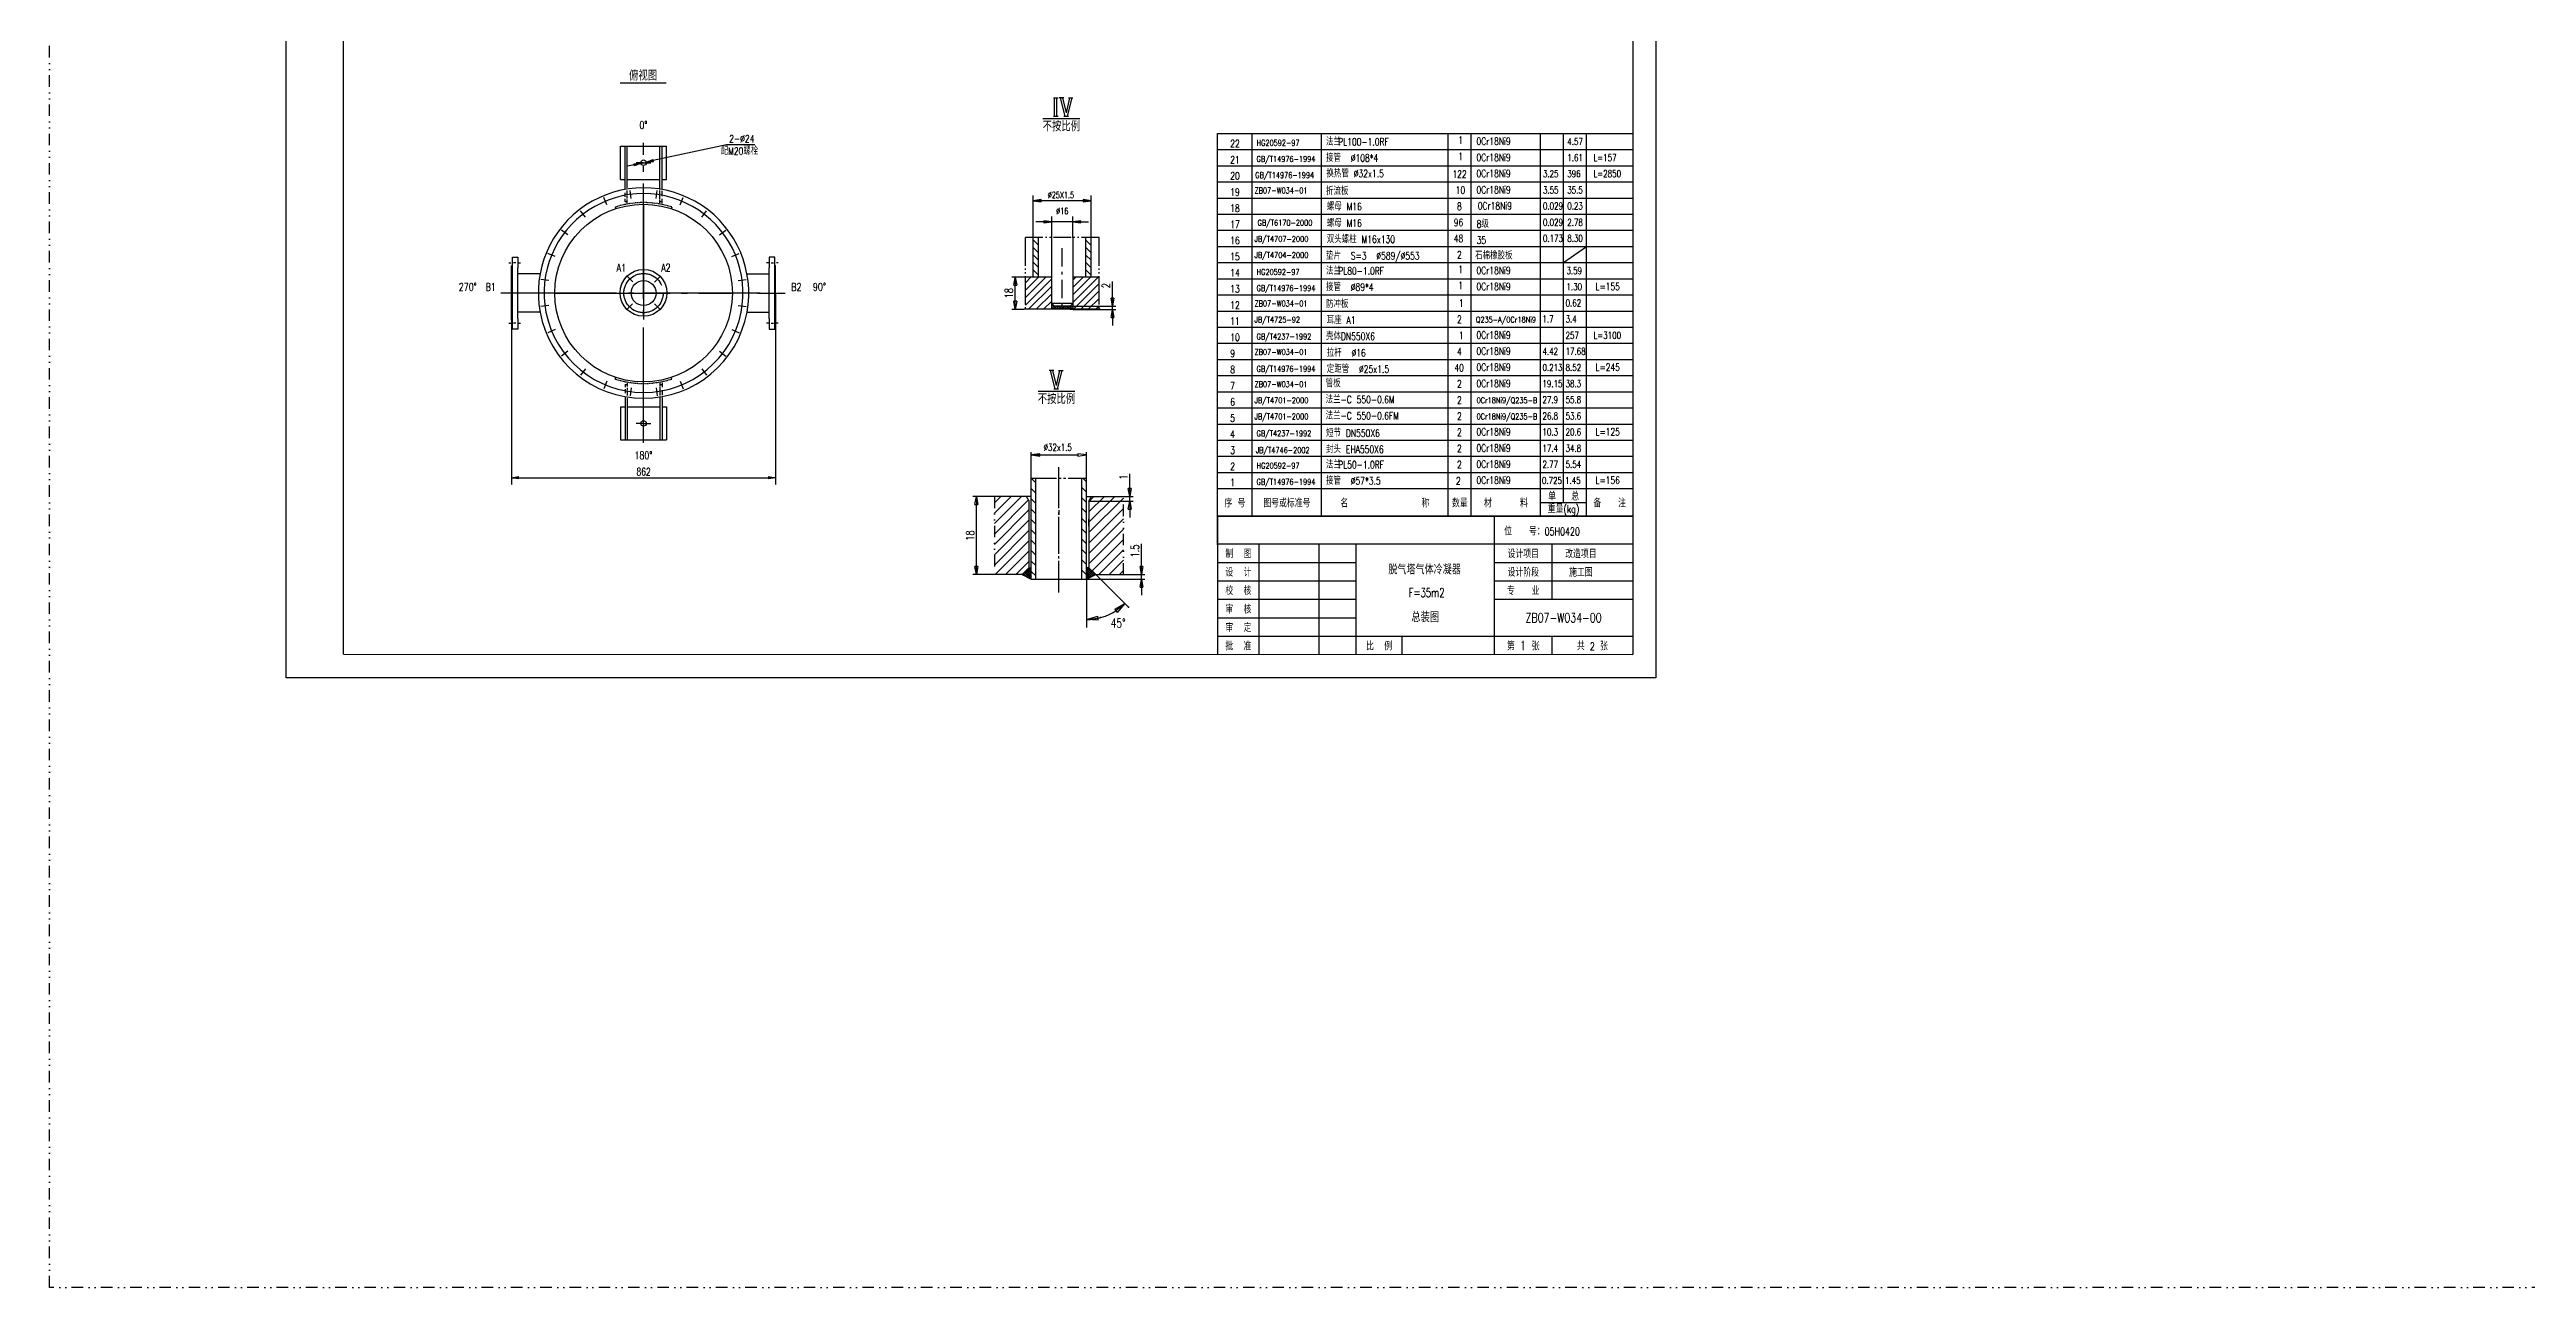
# Model space of a CAD drawing. Header units: millimetres. Extents: x -78 to 2070, y -197 to 1043.
# Drawn here: x -78 to 996, y -197 to 340 of the extents above; entities that cross this region are included whole.
import ezdxf
from ezdxf.enums import TextEntityAlignment as Align

# ---------------------------------------------------------------- set-up
doc = ezdxf.new("R2010")
doc.units = ezdxf.units.MM
doc.header["$LTSCALE"] = 10
for name, pattern in [('CENTER', [6.25, 5, -0.5, 0.25, -0.5]), ('DASHDOT', [6, 5, -0.5, 0, -0.5]), ('DASHED2', [0.375, 0.25, -0.125]), ('DIVIDE', [1.25, 0.5, -0.25, 0, -0.25, 0, -0.25])]:
    doc.linetypes.add(name, pattern=pattern)
for name, color, linetype in [('1', 2, 'Continuous'), ('2', 1, 'Continuous'), ('3', 2, 'DASHDOT'), ('4', 2, 'CENTER'), ('5', 2, 'DASHED2'), ('6', 6, 'DIVIDE')]:
    doc.layers.add(name, color=color, linetype=linetype)
doc.styles.add('HZ', font='txt', dxfattribs={"width": 0.75, "bigfont": 'hztxt'})
doc.dimstyles.new('化工标注$0', dxfattribs={"dimtxt": 3.5, "dimasz": 3.5, "dimexe": 1.5, "dimexo": 0, "dimgap": 1, "dimtad": 1, "dimdsep": 46, "dimtxsty": 'HZ', "dimblk": 'CLOSED', "dimblk2": 'CLOSED', "dimcen": 0, "dimclrd": 256, "dimclre": 256, "dimclrt": 256, "dimadec": 0, "dimazin": 0, "dimtfac": 1, "dimtmove": 0, "dimatfit": 2, "dimfxl": 0, "dimlwd": -1, "dimlwe": -1, "dimarcsym": 0})
doc.dimstyles.new('机械$0', dxfattribs={"dimtxt": 3.2, "dimasz": 3.001, "dimexe": 3, "dimexo": 0, "dimgap": 1, "dimtad": 1, "dimdsep": 46, "dimtxsty": 'HZ', "dimblk": 'CLOSED', "dimcen": 0, "dimclrd": 256, "dimclre": 256, "dimclrt": 256, "dimadec": 0, "dimazin": 0, "dimtfac": 1, "dimtmove": 0, "dimatfit": 3, "dimldrblk": 'CLOSED', "dimfxl": 0, "dimlwd": -1, "dimlwe": -1, "dimarcsym": 0})
doc.dimstyles.new('机械$3', dxfattribs={"dimtxt": 3.2, "dimasz": 3.001, "dimexe": 3, "dimexo": 0, "dimgap": 1, "dimtad": 1, "dimtoh": 1, "dimdsep": 46, "dimtxsty": 'HZ', "dimblk": 'CLOSED', "dimcen": 0, "dimclrd": 256, "dimclre": 256, "dimclrt": 256, "dimadec": 0, "dimazin": 0, "dimtfac": 1, "dimtmove": 0, "dimatfit": 3, "dimldrblk": 'CLOSED', "dimfxl": 0, "dimlwd": -1, "dimlwe": -1, "dimarcsym": 0})

# ---------------------------------------------------------------- blocks, each defined once
blk = doc.blocks.new('*X14')
at = {"color": 0}
for p, q in [((21.1, 51.1), (24, 54)), ((21.9, 52.9), (23.5, 54.5)), ((25.9, 51), (22.6, 54.3)), ((22.8, 54.6), (23.1, 54.9)), ((26, 51.8), (22.9, 54.9)), ((21.5, 51), (21.2, 51.3)), ((22.4, 51), (21.5, 51.9)), ((23.2, 51), (21.7, 52.5)), ((21.8, 51), (24.4, 53.6)), ((24.1, 51), (22, 53.1)), ((25, 51), (22.3, 53.7)), ((22.7, 51), (24.9, 53.1)), ((23.6, 51), (25.3, 52.7)), ((24.5, 51), (25.7, 52.3)), ((25.4, 51), (26, 51.6))]:
    blk.add_line(p, q, dxfattribs=at)
blk = doc.blocks.new('_Closed')
at = {"color": 0, "linetype": 'ByBlock', "lineweight": -2}
for p, q in [((-1, 0.17), (0, 0)), ((-1, 0.17), (-1, -0.17)), ((0, 0), (-1, -0.17)), ((0, 0), (-1, 0))]:
    blk.add_line(p, q, dxfattribs=at)
blk = doc.blocks.new('*X15')
at = {"color": 0}
for p, q in [((21.2, 26.5), (21.7, 27)), ((23.9, 23.9), (21.3, 26.5)), ((21.5, 25.9), (22.6, 27)), ((24.3, 24.3), (21.6, 27)), ((21.8, 25.4), (23.5, 27)), ((22.1, 24.8), (24.3, 27)), ((23.4, 23.4), (22.2, 24.7)), ((22.4, 24.2), (25.2, 27)), ((24.7, 24.7), (22.5, 27)), ((22.7, 23.6), (26, 26.9)), ((25.2, 25.2), (23.4, 27)), ((25.6, 25.6), (24.3, 27)), ((26, 26.1), (25.1, 27))]:
    blk.add_line(p, q, dxfattribs=at)
blk = doc.blocks.new('*D73')
at = {"layer": '1'}
for p, q in [((390.6, 149.6), (390.6, 156)), ((372.9, 144.1), (392.1, 144.1)), ((374.1, 146.1), (392.1, 146.1)), ((390.6, 144.1), (390.6, 146.1)), ((390.6, 140.6), (390.6, 137.1))]:
    blk.add_line(p, q, dxfattribs=at)
at = {"layer": 'Defpoints', "color": 0}
for p in [(372.9, 144.1), (374.1, 146.1), (390.6, 146.1)]:
    blk.add_point(p, dxfattribs=at)
at = {"layer": '1', "xscale": 3.5, "yscale": 3.5, "zscale": 3.5}
for p, rotation in [((390.6, 146.1), 270), ((390.6, 144.1), 90)]:
    blk.add_blockref('_Closed', p, dxfattribs=dict(at, rotation=rotation))
at = {"layer": '1', "insert": (387.9, 154.6), "char_height": 3.5, "attachment_point": 5, "rotation": 90, "style": 'HZ'}
blk.add_mtext('1', dxfattribs=at)
blk = doc.blocks.new('*D74')
at = {"layer": '1'}
for p, q in [((395.7, 115.8), (395.7, 125.6)), ((371.9, 110.3), (397.2, 110.3)), ((387.9, 112.3), (397.2, 112.3)), ((395.7, 110.3), (395.7, 112.3)), ((395.7, 106.8), (395.7, 103.3))]:
    blk.add_line(p, q, dxfattribs=at)
at = {"layer": 'Defpoints', "color": 0}
for p in [(371.9, 110.3), (387.9, 112.3), (395.7, 112.3)]:
    blk.add_point(p, dxfattribs=at)
at = {"layer": '1', "xscale": 3.5, "yscale": 3.5, "zscale": 3.5}
for p, rotation in [((395.7, 112.3), 270), ((395.7, 110.3), 90)]:
    blk.add_blockref('_Closed', p, dxfattribs=dict(at, rotation=rotation))
at = {"layer": '1', "insert": (392.9, 122.5), "char_height": 3.5, "attachment_point": 5, "rotation": 90, "style": 'HZ'}
blk.add_mtext('1.5', dxfattribs=at)
blk = doc.blocks.new('*D75')
at = {"layer": '1'}
for p, q in [((331.9, 146.1), (322.6, 146.1)), ((324.1, 115.8), (324.1, 142.6)), ((331.9, 112.3), (322.6, 112.3))]:
    blk.add_line(p, q, dxfattribs=at)
at = {"layer": 'Defpoints', "color": 0}
for p in [(324.1, 146.1), (331.9, 146.1), (331.9, 112.3)]:
    blk.add_point(p, dxfattribs=at)
at = {"layer": '1', "xscale": 3.5, "yscale": 3.5, "zscale": 3.5}
for p, rotation in [((324.1, 146.1), 90), ((324.1, 112.3), 270)]:
    blk.add_blockref('_Closed', p, dxfattribs=dict(at, rotation=rotation))
at = {"layer": '1', "insert": (321.4, 129.2), "char_height": 3.5, "attachment_point": 5, "rotation": 90, "style": 'HZ'}
blk.add_mtext('18', dxfattribs=at)
blk = doc.blocks.new('*D96')
at = {"layer": '1'}
for p, q in [((345.3, 241.3), (339.5, 241.3)), ((341, 230.8), (341, 237.8)), ((344.9, 227.3), (339.5, 227.3))]:
    blk.add_line(p, q, dxfattribs=at)
at = {"layer": 'Defpoints', "color": 0}
for p in [(341, 241.3), (345.3, 241.3), (344.9, 227.3)]:
    blk.add_point(p, dxfattribs=at)
at = {"layer": '1', "xscale": 3.5, "yscale": 3.5, "zscale": 3.5}
for p, rotation in [((341, 241.3), 90), ((341, 227.3), 270)]:
    blk.add_blockref('_Closed', p, dxfattribs=dict(at, rotation=rotation))
at = {"layer": '1', "insert": (338.2, 234.3), "char_height": 3.5, "attachment_point": 5, "rotation": 90, "style": 'HZ'}
blk.add_mtext('18', dxfattribs=at)
blk = doc.blocks.new('*D97')
at = {"layer": '1'}
for p, q in [((383.1, 232.2), (383.1, 239.4)), ((364.8, 228.7), (384.6, 228.7)), ((365.9, 227.3), (384.6, 227.3)), ((383.1, 227.3), (383.1, 228.7)), ((383.1, 223.8), (383.1, 220.3))]:
    blk.add_line(p, q, dxfattribs=at)
at = {"layer": 'Defpoints', "color": 0}
for p in [(364.8, 228.7), (365.9, 227.3), (383.1, 228.7)]:
    blk.add_point(p, dxfattribs=at)
at = {"layer": '1', "xscale": 3.5, "yscale": 3.5, "zscale": 3.5}
for p, rotation in [((383.1, 228.7), 270), ((383.1, 227.3), 90)]:
    blk.add_blockref('_Closed', p, dxfattribs=dict(at, rotation=rotation))
at = {"layer": '1', "insert": (380.3, 237.6), "char_height": 3.5, "attachment_point": 5, "rotation": 90, "style": 'HZ'}
blk.add_mtext('2', dxfattribs=at)
blk = doc.blocks.new('*D116')
at = {"layer": '1'}
for p, q in [((122.5, 234.4), (122.5, 151.3)), ((237, 234.4), (237, 151.3)), ((125.5, 154.3), (234, 154.3))]:
    blk.add_line(p, q, dxfattribs=at)
at = {"layer": 'Defpoints', "color": 0}
for p in [(122.5, 234.4), (237, 234.4), (237, 154.3)]:
    blk.add_point(p, dxfattribs=at)
at = {"layer": '1', "xscale": 3.001, "yscale": 3.001, "zscale": 3.001, "rotation": 180}
blk.add_blockref('_Closed', (122.5, 154.3), dxfattribs=at)
at = {"layer": '1', "xscale": 3.001, "yscale": 3.001, "zscale": 3.001}
blk.add_blockref('_Closed', (237, 154.3), dxfattribs=at)
at = {"layer": '1', "insert": (179.8, 156.9), "char_height": 3.2, "attachment_point": 5, "style": 'HZ'}
blk.add_mtext('862', dxfattribs=at)
blk = doc.blocks.new('*D128')
at = {"layer": '1'}
for p, q in [((178.6, 290.6), (181, 291.1)), ((215.8, 298.7), (183.9, 291.8)), ((228, 298.7), (215.8, 298.7)), ((175.7, 290), (172.8, 289.4))]:
    blk.add_line(p, q, dxfattribs=at)
at = {"layer": 'Defpoints', "color": 0}
for p in [(178.6, 290.6), (181, 291.1)]:
    blk.add_point(p, dxfattribs=at)
at = {"layer": '1', "xscale": 3.001, "yscale": 3.001, "zscale": 3.001}
for p, rotation in [((178.6, 290.6), 12.21293055243734), ((181, 291.1), 192.2129305524373)]:
    blk.add_blockref('_Closed', p, dxfattribs=dict(at, rotation=rotation))
at = {"layer": '1', "insert": (222.4, 301.3), "char_height": 3.2, "attachment_point": 5, "style": 'HZ'}
blk.add_mtext('2-%%C24', dxfattribs=at)

msp = doc.modelspace()

# ---------------------------------------------------------------- hatches: boundary and pattern name
at = {"layer": '1'}
h = msp.add_hatch(dxfattribs=at)
h.set_pattern_fill('ANSI37', color=256, scale=0.25, style=0)
h.set_pattern_definition([(45, (10.8275, -103.7291), (-0.561266, 0.561266), []), (135, (10.8275, -103.7291), (-0.561266, -0.561266), [])])
h.paths.add_polyline_path([(365.92, 229.832), (364.777, 228.689), (357.92, 228.689), (356.777, 229.832), (356.777, 227.311), (365.92, 227.311)])
h = msp.add_hatch(dxfattribs=at)
h.set_pattern_fill('ANSI31', color=256, angle=90, style=0)
h.set_pattern_definition([(135, (33.125, 33.3178), (-2.245064, -2.245064), [])])
h.paths.add_polyline_path([(349.905, 146.198), (349.905, 154.14), (347.905, 154.14), (347.905, 144.612), (347.905, 110.266), (349.905, 110.266)])
h.paths.add_polyline_path([(371.905, 144.612), (371.905, 154.14), (369.905, 154.14), (369.905, 144.612), (369.905, 110.266), (371.905, 110.266), (371.905, 115.266)])
h = msp.add_hatch(dxfattribs=at)
h.set_pattern_fill('ANSI31', color=256, style=0)
h.set_pattern_definition([(45, (20.8655, -91.3652), (-2.245064, 2.245064), [])])
h.paths.add_polyline_path([(346.905, 144.246), (345.812, 146.14), (331.905, 146.14), (331.905, 112.266), (343.905, 112.266), (346.905, 115.266)])
h.paths.add_polyline_path([(372.905, 115.266), (375.905, 112.266), (387.905, 112.266), (387.905, 146.14), (374.06, 146.14), (372.905, 144.14)])

# ---------------------------------------------------------------- linework, layer by layer
for p, q in [((618.742, 908.556), (618.742, 67.556)), ((169.608, 325.552), (189.608, 325.552)), ((357.509, 319.028), (359.509, 319.028)), ((358.009, 311.028), (358.009, 319.028)), ((359.009, 311.028), (359.009, 319.028)), ((362.009, 319.028), (360.009, 319.028)), ((360.509, 319.028), (362.509, 311.028)), ((361.509, 319.028), (363.009, 312.528)), ((364.509, 319.028), (363.009, 312.528)), ((365.509, 319.028), (363.509, 311.028)), ((364.009, 319.028), (366.009, 319.028)), ((352.985, 310.028), (368.985, 310.028)), ((357.509, 311.028), (359.509, 311.028)), ((362.009, 311.028), (364.009, 311.028)), ((443.742, 149.567), (443.742, 303.567)), ((473.742, 149.567), (473.742, 303.567)), ((528.742, 149.567), (528.742, 303.567)), ((538.742, 149.567), (538.742, 303.567)), ((568.742, 149.567), (568.742, 303.567)), ((578.742, 149.567), (578.742, 303.567)), ((588.742, 149.567), (588.742, 303.567)), ((179.79, 290.874), (176.59, 290.874)), ((179.79, 290.874), (182.99, 290.874)), ((428.742, 296.567), (608.742, 296.567)), ((428.742, 289.567), (608.742, 289.567)), ((428.742, 282.567), (608.742, 282.567)), ((154.572, 267.222), (152.464, 269.97)), ((163.937, 272.629), (162.612, 275.829)), ((167.548, 271.645), (167.761, 270.872)), ((174.383, 275.428), (173.931, 278.862)), ((185.197, 275.428), (185.649, 278.862)), ((192.034, 271.661), (191.817, 270.872)), ((195.642, 272.629), (196.968, 275.829)), ((205.007, 267.222), (207.116, 269.97)), ((348.777, 258.403), (348.777, 276.689)), ((373.92, 274.403), (348.777, 274.403)), ((373.92, 258.403), (373.92, 276.689)), ((428.742, 275.567), (608.742, 275.567)), ((428.742, 268.567), (608.742, 268.567)), ((146.925, 259.576), (144.178, 261.684)), ((179.776, 234.346), (179.78, 268.24)), ((212.654, 259.576), (215.402, 261.684)), ((352.968, 258.403), (345.349, 258.403)), ((345.349, 246.213), (345.349, 258.403)), ((351.063, 258.333), (350.993, 258.403)), ((354.682, 258.403), (354.11, 258.403)), ((356.396, 258.403), (355.825, 258.403)), ((356.777, 258.403), (356.777, 267.546)), ((365.92, 265.26), (356.777, 265.26)), ((365.158, 258.403), (357.539, 258.403)), ((365.92, 258.403), (365.92, 267.546)), ((366.872, 258.403), (366.301, 258.403)), ((368.587, 258.403), (368.015, 258.403)), ((377.349, 258.403), (369.73, 258.403)), ((373.92, 258.268), (373.785, 258.403)), ((377.349, 246.213), (377.349, 258.403)), ((428.742, 261.567), (608.742, 261.567)), ((121.415, 247.483), (122.165, 247.483)), ((124.415, 247.483), (123.415, 247.483)), ((125.665, 247.483), (126.415, 247.483)), ((141.519, 250.21), (138.319, 251.536)), ((218.061, 250.21), (221.261, 251.536)), ((233.915, 247.483), (233.165, 247.483)), ((235.165, 247.483), (236.165, 247.483)), ((238.165, 247.483), (237.415, 247.483)), ((348.777, 257.386), (351.063, 255.101)), ((351.063, 251.869), (348.777, 254.154)), ((348.777, 250.922), (351.063, 248.637)), ((351.063, 245.405), (348.777, 247.69)), ((361.349, 245.832), (361.349, 253.832)), ((371.634, 257.321), (373.92, 255.036)), ((373.92, 251.804), (371.634, 254.089)), ((371.634, 250.857), (373.92, 248.572)), ((373.92, 245.34), (371.634, 247.625)), ((428.742, 254.567), (608.742, 254.567)), ((428.742, 247.567), (608.742, 247.567)), ((428.742, 247.567), (608.742, 247.567)), ((578.742, 247.567), (588.742, 254.567)), ((138.72, 239.765), (135.286, 240.217)), ((220.86, 239.765), (224.294, 240.217)), ((345.349, 244.499), (345.349, 245.07)), ((345.349, 242.784), (345.349, 243.356)), ((345.349, 229.451), (345.349, 241.641)), ((345.349, 235.597), (351.013, 241.26)), ((354.246, 241.26), (345.349, 232.365)), ((347.781, 241.26), (345.349, 238.829)), ((345.349, 229.133), (356.777, 240.558)), ((356.777, 237.326), (346.759, 227.311)), ((348.777, 244.458), (351.063, 242.173)), ((361.349, 242.403), (361.349, 243.546)), ((361.349, 232.118), (361.349, 240.118)), ((365.92, 230.306), (376.877, 241.26)), ((373.644, 241.26), (365.92, 233.538)), ((365.92, 236.771), (370.411, 241.26)), ((367.178, 241.26), (365.92, 240.003)), ((377.349, 238.5), (366.157, 227.311)), ((371.634, 244.393), (373.92, 242.108)), ((377.349, 244.499), (377.349, 245.07)), ((377.349, 242.784), (377.349, 243.356)), ((377.349, 229.451), (377.349, 241.641)), ((428.742, 240.567), (608.742, 240.567)), ((129.819, 234.359), (117.944, 234.361)), ((130.323, 234.36), (118.448, 234.361)), ((146.694, 234.358), (134.819, 234.359)), ((138.72, 228.951), (135.286, 228.499)), ((147.198, 234.358), (135.323, 234.359)), ((220.86, 228.951), (224.294, 228.499)), ((229.257, 234.355), (241.132, 234.353)), ((345.349, 227.737), (345.349, 228.308)), ((349.992, 227.311), (356.777, 234.094)), ((356.777, 230.862), (353.225, 227.311)), ((361.349, 228.689), (361.349, 229.832)), ((369.39, 227.311), (377.349, 235.268)), ((377.349, 232.036), (372.623, 227.311)), ((375.856, 227.311), (377.349, 228.804)), ((377.349, 227.737), (377.349, 228.308)), ((428.742, 233.567), (608.742, 233.567)), ((428.742, 226.567), (608.742, 226.567)), ((121.415, 221.233), (122.165, 221.233)), ((124.415, 221.233), (123.415, 221.233)), ((125.665, 221.233), (126.415, 221.233)), ((141.519, 218.506), (138.319, 217.18)), ((218.061, 218.506), (221.261, 217.18)), ((233.915, 221.233), (233.165, 221.233)), ((235.165, 221.233), (236.165, 221.233)), ((238.165, 221.233), (237.415, 221.233)), ((428.742, 219.567), (608.742, 219.567)), ((146.925, 209.14), (144.178, 207.032)), ((212.654, 209.14), (215.402, 207.032)), ((428.742, 212.567), (608.742, 212.567)), ((428.742, 205.567), (608.742, 205.567)), ((154.572, 201.494), (152.464, 198.746)), ((163.937, 196.087), (162.612, 192.887)), ((167.548, 197.076), (167.761, 197.849)), ((192.034, 197.061), (191.817, 197.849)), ((195.642, 196.087), (196.968, 192.887)), ((205.007, 201.494), (207.116, 198.746)), ((357.679, 200.798), (355.679, 200.798)), ((356.179, 200.798), (358.179, 192.798)), ((357.179, 200.798), (358.679, 194.298)), ((360.179, 200.798), (358.679, 194.298)), ((361.179, 200.798), (359.179, 192.798)), ((359.679, 200.798), (361.679, 200.798)), ((428.742, 198.567), (608.742, 198.567)), ((174.383, 193.288), (173.931, 189.854)), ((185.197, 193.288), (185.649, 189.854)), ((350.853, 191.798), (366.853, 191.798)), ((357.679, 192.798), (359.679, 192.798)), ((428.742, 191.567), (608.742, 191.567)), ((428.742, 184.567), (608.742, 184.567)), ((179.79, 177.847), (176.59, 177.847)), ((179.79, 177.847), (182.99, 177.847)), ((428.742, 177.567), (608.742, 177.567)), ((347.905, 154.14), (347.905, 165.39)), ((347.905, 164.14), (368.021, 164.14)), ((371.905, 154.14), (371.905, 165.39)), ((428.742, 170.567), (608.742, 170.567)), ((428.742, 163.567), (608.742, 163.567)), ((347.905, 154.14), (349.905, 154.14)), ((347.905, 154.14), (358.905, 154.14)), ((359.905, 141.14), (359.905, 158.834)), ((359.905, 154.14), (360.905, 154.14)), ((361.905, 154.14), (362.905, 154.14)), ((363.905, 154.14), (366.905, 154.14)), ((366.905, 154.14), (371.905, 154.14)), ((369.905, 154.14), (371.905, 154.14)), ((428.742, 156.567), (608.742, 156.567)), ((359.905, 140.266), (359.905, 138.14)), ((428.742, 149.567), (608.742, 149.567)), ((443.742, 137.567), (443.742, 149.567)), ((473.742, 137.567), (473.742, 149.567)), ((528.742, 137.567), (528.742, 149.567)), ((538.742, 137.567), (538.742, 149.567)), ((568.742, 137.567), (568.742, 149.567)), ((568.742, 143.567), (588.742, 143.567)), ((578.742, 143.567), (578.742, 149.567)), ((588.742, 137.567), (588.742, 149.567)), ((359.905, 138.266), (359.905, 139.266)), ((359.905, 121.266), (359.905, 137.266)), ((608.742, 137.567), (428.742, 137.567)), ((608.742, 137.567), (428.742, 137.567)), ((548.742, 77.567), (548.742, 137.567)), ((359.905, 119.266), (359.905, 120.266)), ((359.905, 104.512), (359.905, 118.266)), ((428.742, 125.567), (608.742, 125.567)), ((446.742, 77.567), (446.742, 125.567)), ((472.742, 77.567), (472.742, 125.567)), ((488.742, 77.567), (488.742, 125.567)), ((573.742, 101.567), (573.742, 125.567)), ((346.972, 113.621), (345.616, 112.266)), ((371.905, 110.266), (371.905, 89.337)), ((375.943, 112.266), (390.086, 98.124)), ((428.742, 117.567), (488.742, 117.567)), ((428.742, 109.567), (488.742, 109.567)), ((548.742, 117.567), (608.742, 117.567)), ((548.742, 109.567), (608.742, 109.567)), ((428.742, 101.567), (488.742, 101.567)), ((548.742, 101.567), (608.742, 101.567)), ((428.742, 93.567), (488.742, 93.567)), ((428.742, 85.567), (608.742, 85.567)), ((508.742, 77.567), (508.742, 85.567)), ((573.742, 77.567), (573.742, 85.567))]:
    msp.add_line(p, q, dxfattribs=at)
msp.add_lwpolyline([(24.742, 908.556), (618.742, 908.556), (618.742, 67.556), (24.742, 67.556)], close=True, dxfattribs=at)
for points in [[(348.777, 274.403), (352.206, 273.946), (352.206, 274.86), (348.777, 274.403)], [(373.92, 274.403), (370.491, 274.86), (370.491, 273.946), (373.92, 274.403)], [(356.777, 265.26), (353.349, 265.718), (353.349, 264.803), (356.777, 265.26), (349.92, 265.261)], [(365.92, 265.26), (369.349, 264.803), (369.349, 265.718), (365.92, 265.26), (372.777, 265.26)], [(347.905, 164.14), (351.655, 163.64), (351.655, 164.64), (347.905, 164.14)], [(371.905, 164.14), (368.155, 164.64), (368.155, 163.64), (371.905, 164.14)]]:
    msp.add_lwpolyline(points, dxfattribs=at)
for centre, radius, start, end in [((179.79, 234.358), 43.125, 348.886338, 191.113662), ((179.79, 234.358), 43.125, 191.113662, 348.886338), ((371.905, 116.304), 23.499, 270, 302.785735), ((371.905, 116.304), 23.499, 282.214265, 287.720986)]:
    msp.add_arc(centre, radius, start, end, dxfattribs=at)
for p in [(390.086, 98.124), (377.987, 93.606)]:
    msp.add_point(p, dxfattribs=at)
at = {"layer": '2'}
for p, q in [((49.742, 77.734), (49.742, 898.556)), ((608.742, 898.556), (608.742, 129.567)), ((428.742, 149.567), (428.742, 303.567)), ((428.742, 303.567), (608.742, 303.567)), ((169.79, 283.674), (169.79, 298.074)), ((169.79, 298.074), (186.83, 298.074)), ((171.79, 281.012), (171.79, 298.074)), ((172.75, 281.115), (172.75, 298.074)), ((186.83, 281.114), (186.83, 298.074)), ((186.939, 298.074), (189.79, 298.074)), ((187.79, 281.012), (187.79, 298.074)), ((189.79, 283.674), (189.79, 298.074)), ((169.79, 283.674), (171.79, 283.674)), ((172.75, 283.674), (186.83, 283.674)), ((182.92, 283.674), (186.83, 283.674)), ((187.79, 283.674), (189.79, 283.674)), ((348.777, 241.26), (348.777, 258.403)), ((351.063, 241.26), (351.063, 258.403)), ((356.777, 227.311), (356.777, 258.403)), ((365.92, 258.403), (365.92, 227.311)), ((371.634, 241.26), (371.634, 258.403)), ((373.92, 241.26), (373.92, 258.403)), ((122.915, 246.483), (122.915, 249.983)), ((122.915, 249.983), (125.29, 249.983)), ((125.29, 249.983), (125.29, 245.37)), ((234.29, 249.983), (234.29, 245.37)), ((236.665, 249.983), (234.29, 249.983)), ((236.665, 246.483), (236.665, 249.983)), ((122.54, 246.108), (122.915, 246.483)), ((122.54, 222.608), (122.54, 246.108)), ((122.54, 225.733), (122.54, 242.983)), ((122.915, 243.358), (122.915, 246.858)), ((122.915, 222.233), (122.915, 246.483)), ((122.915, 225.358), (122.915, 243.358)), ((125.29, 223.345), (125.29, 245.37)), ((134.928, 242.67), (125.29, 242.67)), ((224.651, 242.67), (234.29, 242.67)), ((234.29, 223.345), (234.29, 245.37)), ((236.665, 243.358), (236.665, 246.858)), ((236.665, 222.233), (236.665, 246.483)), ((237.04, 246.108), (236.665, 246.483)), ((236.665, 225.358), (236.665, 243.358)), ((237.04, 222.608), (237.04, 246.108)), ((237.04, 225.733), (237.04, 242.983)), ((356.777, 241.26), (345.349, 241.26)), ((377.349, 241.26), (365.92, 241.26)), ((134.928, 226.045), (125.29, 226.045)), ((224.651, 226.045), (234.29, 226.045)), ((377.774, 227.311), (344.912, 227.311)), ((365.92, 229.832), (356.777, 229.832)), ((357.92, 228.689), (356.777, 229.832)), ((364.777, 228.689), (357.92, 228.689)), ((365.92, 229.832), (364.777, 228.689)), ((364.777, 227.311), (375.856, 227.311)), ((122.915, 222.233), (122.54, 222.608)), ((122.915, 221.858), (122.915, 225.358)), ((122.915, 218.733), (122.915, 222.233)), ((125.29, 218.733), (122.915, 218.733)), ((125.29, 223.345), (125.29, 218.733)), ((234.29, 223.345), (234.29, 218.733)), ((234.29, 218.733), (236.665, 218.733)), ((236.665, 221.858), (236.665, 225.358)), ((236.665, 222.233), (237.04, 222.608)), ((236.665, 218.733), (236.665, 222.233)), ((169.79, 185.047), (169.79, 170.647)), ((169.79, 185.047), (171.79, 185.047)), ((171.79, 187.709), (171.79, 170.647)), ((172.75, 187.606), (172.75, 170.647)), ((172.75, 185.047), (186.83, 185.047)), ((182.92, 185.047), (186.83, 185.047)), ((186.83, 187.607), (186.83, 170.647)), ((187.79, 187.71), (187.79, 170.647)), ((187.79, 185.047), (189.79, 185.047)), ((189.79, 185.047), (189.79, 170.647)), ((428.742, 125.124), (428.742, 185.124)), ((169.79, 170.647), (186.83, 170.647)), ((186.939, 170.647), (189.79, 170.647)), ((347.905, 154.14), (349.905, 154.14)), ((347.905, 144.612), (347.905, 154.14)), ((349.905, 144.612), (349.905, 154.14)), ((369.905, 154.14), (371.905, 154.14)), ((369.905, 144.612), (369.905, 154.14)), ((371.905, 144.612), (371.905, 154.14)), ((347.905, 146.14), (331.905, 146.14)), ((346.972, 144.131), (345.812, 146.14)), ((346.905, 144.14), (346.905, 115.266)), ((347.905, 110.266), (347.905, 144.612)), ((349.905, 110.266), (349.905, 146.198)), ((369.905, 110.266), (369.905, 144.612)), ((371.905, 146.14), (387.905, 146.14)), ((371.905, 110.266), (371.905, 144.612)), ((372.905, 144.14), (374.06, 146.14)), ((372.905, 144.14), (372.905, 115.266)), ((372.905, 141.667), (372.905, 122.738)), ((428.742, 137.567), (428.742, 149.567)), ((372.905, 133.266), (372.905, 136.266)), ((428.742, 137.567), (608.742, 137.567)), ((428.742, 137.567), (428.742, 77.567)), ((428.742, 137.567), (608.742, 137.567)), ((428.742, 137.567), (608.742, 137.567)), ((428.742, 137.567), (608.742, 137.567)), ((428.742, 137.567), (608.742, 137.567)), ((428.742, 137.567), (608.742, 137.567)), ((428.742, 137.567), (608.742, 137.567)), ((608.742, 137.567), (608.742, 77.567)), ((343.905, 112.266), (331.905, 112.266)), ((346.905, 115.266), (343.905, 112.266)), ((343.905, 112.266), (347.905, 110.266)), ((346.905, 115.266), (347.905, 115.266)), ((347.905, 110.266), (347.905, 115.266)), ((347.905, 110.266), (371.905, 110.266)), ((347.905, 110.266), (349.905, 110.266)), ((369.905, 110.266), (371.905, 110.266)), ((371.905, 115.266), (371.905, 110.266)), ((372.905, 115.266), (371.905, 115.266)), ((371.905, 110.266), (375.905, 112.266)), ((372.905, 115.266), (375.905, 112.266)), ((375.905, 112.266), (387.905, 112.266)), ((49.742, 77.734), (608.742, 77.567))]:
    msp.add_line(p, q, dxfattribs=at)
for centre, radius in [((179.79, 290.874), 1.2), ((179.79, 234.358), 38.5), ((179.79, 234.44), 10.157), ((179.79, 234.346), 5.404), ((179.79, 177.847), 1.2)]:
    msp.add_circle(centre, radius, dxfattribs=at)
for start, end in [(349.502412, 190.497588), (190.497588, 349.502412)]:
    msp.add_arc((179.79, 234.358), 45.625, start, end, dxfattribs=at)
at = {"layer": '3'}
for p, q in [((175.104, 239.209), (172.649, 241.663)), ((184.558, 239.126), (187.013, 241.581)), ((175.021, 229.754), (172.567, 227.3)), ((184.476, 229.672), (186.93, 227.217))]:
    msp.add_line(p, q, dxfattribs=at)
msp.add_circle((179.776, 234.346), 8.518, dxfattribs=at)
at = {"layer": '4'}
for p, q in [((179.79, 169.369), (179.79, 299.511)), ((171.79, 279.571), (171.79, 281.012)), ((172.75, 279.973), (172.75, 281.115)), ((186.83, 279.285), (186.83, 281.114)), ((187.79, 279.629), (187.79, 281.012)), ((171.79, 276.093), (171.79, 277.793)), ((171.79, 273.857), (171.79, 275.198)), ((171.79, 274.074), (172.75, 274.074)), ((171.79, 272.773), (171.79, 272.963)), ((172.75, 277.099), (172.75, 278.826)), ((172.75, 275.422), (172.75, 276.54)), ((172.75, 273.298), (172.75, 274.863)), ((179.79, 272.858), (179.79, 220.487)), ((186.83, 277.211), (186.83, 278.768)), ((186.83, 275.087), (186.83, 276.763)), ((186.83, 273.298), (186.83, 274.751)), ((186.83, 274.074), (187.79, 274.074)), ((187.79, 276.428), (187.79, 278.654)), ((187.79, 273.298), (187.79, 275.198)), ((230.415, 234.358), (129.165, 234.358)), ((141.29, 234.358), (218.29, 234.358)), ((171.79, 195.949), (171.79, 195.759)), ((171.79, 194.864), (171.79, 193.523)), ((171.79, 194.647), (172.75, 194.647)), ((172.75, 195.423), (172.75, 193.858)), ((186.83, 195.423), (186.83, 193.97)), ((186.83, 194.647), (187.79, 194.647)), ((186.83, 193.635), (186.83, 191.958)), ((187.79, 195.423), (187.79, 193.523)), ((171.79, 192.629), (171.79, 190.928)), ((171.79, 189.15), (171.79, 187.709)), ((172.75, 193.299), (172.75, 192.181)), ((172.75, 191.623), (172.75, 189.896)), ((172.75, 188.748), (172.75, 187.606)), ((186.83, 191.511), (186.83, 189.953)), ((186.83, 189.437), (186.83, 187.607)), ((187.79, 192.293), (187.79, 190.068)), ((187.79, 189.093), (187.79, 187.71))]:
    msp.add_line(p, q, dxfattribs=at)
at = {"layer": '5', "ltscale": 0.02}
for centre, start, end in [((179.789, 234.133), 71.927865, 108.072135), ((179.789, 234.588), 251.927865, 288.072135)]:
    msp.add_arc(centre, 39.459, start, end, dxfattribs=at)
at = {"layer": '6'}
for p, q in [((331.905, 146.14), (331.905, 112.266)), ((387.905, 112.266), (387.905, 146.14))]:
    msp.add_line(p, q, dxfattribs=at)
msp.add_lwpolyline([(-77.797, 1043.386), (2070.367, 1043.386), (2070.367, -196.857), (-77.797, -196.857)], close=True, dxfattribs=at)
at = {"layer": 'Defpoints', "color": 0, "linetype": 'ByBlock'}
for p in [(371.905, 154.14), (371.905, 110.266), (375.943, 112.266)]:
    msp.add_point(p, dxfattribs=at)

# ---------------------------------------------------------------- block references
at = {"layer": '1', "extrusion": (0, 0, -1), "xscale": -1, "zscale": -1, "rotation": 270}
for name in ['*X14', '*X15']:
    msp.add_blockref(name, (-398.905, 89.266), dxfattribs=at)
at = {"layer": '1', "extrusion": (0, 0, -1), "yscale": 5, "zscale": -5}
for p, xscale, rotation in [((-388.522, 99.688), -4.999999999998928, 321.1071325982044), ((-371.905, 92.805), -5.00000000000141, 173.8928674017863)]:
    msp.add_blockref('_Closed', p, dxfattribs=dict(at, xscale=xscale, rotation=rotation))

# ---------------------------------------------------------------- texts
at = {"layer": '1', "style": 'HZ', "width": 0.75}
for s, height, p in [('俯视图', 4, (179.608, 326.552)), ('0%%d', 3.36, (179.701, 305.507)), ('不按比例', 4, (360.985, 304.528)), ('%%C25X1.5', 2.7425, (360.767, 275.515)), ('%%c16', 2.7425, (361.346, 268.536)), ('270%%d', 3.36, (103.54, 235.358)), ('B1', 3.36, (113.54, 235.358)), ('A1', 3.36, (170.124, 243.636)), ('A2', 3.36, (189.484, 243.636)), ('B2', 3.36, (246.04, 235.358)), ('90%%d', 3.36, (256.04, 235.358)), ('Q235-A/0Cr18Ni9', 2.5, (553.742, 221.567)), ('不按比例', 4, (358.853, 186.298)), ('180%%d', 3.36, (179.701, 162.263))]:
    msp.add_text(s, height=height, dxfattribs=at).set_placement(p, align=Align.CENTER)
for s, height, p in [('22', 3.2, (434.192, 297.567)), ('HG20592-97', 2.5, (445.602, 298.247)), ('法兰', 3.2, (475.703, 298.335)), ('PL100-1.0RF', 3.2, (481.013, 298.335)), ('1', 3.2, (533.087, 299.028)), ('0Cr18Ni9', 3.2, (540.989, 298.567)), ('4.57', 3, (580.37, 298.574)), ('21', 3.2, (434.192, 290.567)), ('GB/T14976-1994', 2.5, (445.602, 291.247)), ('接管  %%c108*4', 3.2, (475.703, 291.335)), ('1', 3.2, (533.087, 292.028)), ('0Cr18Ni9', 3.2, (540.989, 291.567)), ('1.61', 3, (580.37, 291.574)), ('L=157', 3.04, (591.697, 291.567)), ('20', 3.2, (434.192, 283.567)), ('19', 3.2, (434.192, 276.567)), ('ZB07-W034-01', 2.5, (444.742, 277.567)), ('GB/T14976-1994', 2.5, (445.051, 284.247)), ('折流板', 3.2, (475.742, 276.931)), ('换热管 %%C32x1.5', 3.2, (475.901, 284.567)), ('122', 3.2, (530.551, 284.364)), ('10', 3.2, (531.965, 277.364)), ('0Cr18Ni9', 3.2, (540.989, 284.567)), ('0Cr18Ni9', 3.2, (540.989, 277.567)), ('0Cr18Ni9', 3.2, (540.989, 277.567)), ('3.25', 3, (569.775, 284.574)), ('3.55', 3, (569.775, 277.574)), ('396', 3, (580.34, 284.574)), ('35.5', 3, (580.34, 277.574)), ('L=2850', 3.04, (591.697, 284.567)), ('18', 3.2, (434.192, 269.567)), ('螺母 M16', 3.2, (476.044, 270.269)), ('8', 3.2, (532.531, 270.364)), ('0Cr18Ni9', 3.2, (541.54, 270.567)), ('0.029', 3, (569.775, 270.574)), ('0.23', 3, (580.34, 270.574)), ('17', 3.2, (434.192, 262.567)), ('16', 3.2, (434.192, 255.567)), ('JB/T4707-2000', 2.5, (444.742, 256.567)), ('GB/T6170-2000', 2.5, (446.044, 263.597)), ('双头螺柱 M16x130', 3.2, (476.044, 256.066)), ('螺母 M16', 3.2, (476.044, 263.066)), ('96', 3.2, (531.117, 263.364)), ('48', 3.2, (531.117, 256.364)), ('8级', 3.2, (541.044, 262.713)), ('35', 3.2, (541.044, 255.713)), ('0.029', 3, (569.775, 263.574)), ('0.173', 3, (569.775, 256.574)), ('2.78', 3, (580.34, 263.574)), ('8.30', 3, (580.34, 256.574)), ('15', 3.2, (434.192, 248.567)), ('JB/T4704-2000', 2.5, (444.742, 249.567)), ('垫片  S=3  %%C589/%%C553', 3.2, (475.742, 248.931)), ('2', 3.2, (532.531, 249.364)), ('石棉橡胶板', 3.2, (540.401, 248.966)), ('14', 3.2, (434.192, 241.567)), ('13', 3.2, (434.192, 234.567)), ('GB/T14976-1994', 2.5, (445.602, 235.247)), ('HG20592-97', 2.5, (445.602, 242.247)), ('接管  %%C89*4', 3.2, (475.703, 235.335)), ('法兰', 3.2, (475.703, 242.335)), ('PL80-1.0RF', 3.2, (481.013, 242.335)), ('1', 3.2, (533.087, 243.028)), ('1', 3.2, (533.087, 236.028)), ('0Cr18Ni9', 3.2, (540.989, 242.567)), ('0Cr18Ni9', 3.2, (540.989, 235.567)), ('3.59', 3, (580.023, 242.574)), ('1.30', 3, (580.023, 235.574)), ('L=155', 3.2, (592.594, 235.567)), ('12', 3.2, (434.192, 227.567)), ('ZB07-W034-01', 2.5, (444.742, 228.567)), ('防冲板', 3.2, (475.742, 227.931)), ('1', 3.2, (533.328, 228.364)), ('0.62', 3, (579.602, 228.574)), ('11', 3.2, (434.192, 220.567)), ('10', 3.2, (434.192, 213.567)), ('JB/T4725-92', 2.5, (444.742, 221.567)), ('GB/T4237-1992', 2.5, (445.602, 214.247)), ('壳体DN550X6', 3.2, (475.742, 213.993)), ('耳座 A1', 3.2, (475.992, 221.013)), ('2', 3.2, (532.531, 221.364)), ('1', 3.2, (533.328, 214.364)), ('0Cr18Ni9', 3.2, (540.989, 214.567)), ('1.7', 3, (569.602, 221.574)), ('3.4', 3, (579.602, 221.574)), ('257', 3, (579.602, 214.574)), ('L=3100', 3.04, (591.697, 214.567)), ('9', 3.2, (434.192, 206.567)), ('ZB07-W034-01', 2.5, (444.742, 207.567)), ('拉杆  %%C16', 3.2, (476.043, 206.813)), ('4', 3.2, (532.531, 207.364)), ('0Cr18Ni9', 3.2, (540.989, 207.567)), ('4.42', 3, (569.602, 207.574)), ('17.68', 3, (579.602, 207.574)), ('8', 3.2, (434.192, 199.567)), ('7', 3.2, (434.192, 192.567)), ('ZB07-W034-01', 2.5, (444.742, 193.567)), ('GB/T14976-1994', 2.5, (445.602, 200.247)), ('管板', 3.2, (475.564, 193.567)), ('定距管  %%c25x1.5', 3.2, (476.043, 199.813)), ('40', 3.2, (531.399, 200.364)), ('2', 3.2, (532.531, 193.364)), ('0Cr18Ni9', 3.2, (540.989, 200.567)), ('0Cr18Ni9', 3.2, (540.989, 193.567)), ('0.213', 3, (569.602, 200.574)), ('19.15', 3, (569.602, 193.574)), ('8.52', 3, (579.602, 200.574)), ('38.3', 3, (579.602, 193.574)), ('L=245', 3.2, (592.594, 200.567)), ('6', 3.2, (434.192, 185.567)), ('JB/T4701-2000', 2.5, (444.742, 186.567)), ('法兰-C 550-0.6M', 3.2, (475.564, 186.567)), ('法兰-C 550-0.6FM', 3.2, (475.564, 179.567)), ('2', 3.2, (532.531, 186.364)), ('0Cr18Ni9/Q235-B', 2.5, (540.989, 186.567)), ('27.9', 3, (569.602, 186.574)), ('55.8', 3, (579.602, 186.574)), ('5', 3.2, (434.192, 178.567)), ('4', 3.2, (434.192, 171.567)), ('JB/T4701-2000', 2.5, (444.742, 179.567)), ('GB/T4237-1992', 2.5, (445.602, 172.247)), ('短节 DN550X6', 3.2, (475.742, 171.993)), ('2', 3.2, (532.531, 179.364)), ('2', 3.2, (532.531, 172.364)), ('0Cr18Ni9/Q235-B', 2.5, (540.989, 179.567)), ('0Cr18Ni9', 3.2, (540.989, 172.567)), ('26.8', 3, (569.602, 179.574)), ('10.3', 3, (569.602, 172.574)), ('53.6', 3, (579.602, 179.574)), ('20.6', 3, (579.602, 172.574)), ('L=125', 3.2, (592.594, 172.567)), ('3', 3.2, (434.192, 164.567)), ('JB/T4746-2002', 2.5, (445.314, 164.993)), ('法兰', 3.2, (475.703, 158.335)), ('封头 EHA550X6', 3.2, (475.742, 164.993)), ('PL50-1.0RF', 3.2, (481.013, 158.335)), ('2', 3.2, (532.531, 165.364)), ('2', 3.2, (532.531, 158.364)), ('0Cr18Ni9', 3.2, (540.989, 165.567)), ('0Cr18Ni9', 3.2, (540.989, 158.567)), ('2.77', 3, (569.602, 158.574)), ('17.4', 3, (569.602, 165.574)), ('34.8', 3, (579.602, 165.574)), ('5.54', 3, (579.602, 158.574)), ('2', 3.2, (434.192, 157.567)), ('1', 3.2, (434.192, 150.567)), ('GB/T14976-1994', 2.5, (445.602, 151.247)), ('HG20592-97', 2.5, (445.602, 158.247)), ('接管  %%C57*3.5', 3.2, (475.703, 151.335)), ('0Cr18Ni9', 3.2, (540.989, 151.567)), ('0.725', 3, (569.378, 151.574)), ('1.45', 3, (579.378, 151.574)), ('L=156', 3.2, (592.594, 151.567))]:
    msp.add_text(s, height=height, dxfattribs=at).set_placement(p)
for s, height, p in [('配M20螺栓', 3.2, (229.544, 294.347)), ('%%C32x1.5', 3, (365.492, 166.012)), ('45%%d', 3.84, (388.778, 89.335))]:
    msp.add_text(s, height=height, dxfattribs=at).set_placement(p, align=Align.RIGHT)
at = {"layer": '1', "style": 'HZ'}
for s, height, width, p in [('序 号', 3.36, 0.75, (436.242, 143.567)), ('图号或标准号', 3.36, 0.75, (458.742, 143.567)), ('名             称', 3.36, 0.75, (501.242, 143.567)), ('数量', 3.36, 0.75, (533.742, 143.567)), ('材     料', 3.36, 0.75, (553.742, 143.567)), ('单', 3.36, 0.75, (573.742, 146.567)), ('重量(kg)', 3.36, 0.75, (578.742, 140.567)), ('总', 3.36, 0.75, (583.742, 146.567)), ('备   注', 3.36, 0.75, (598.742, 143.567)), ('位   号：05H0420', 3.36, 0.75, (569.416, 131.416)), ('制  图', 3.36, 0.75, (437.742, 121.567)), ('设计项目', 3.36, 0.75, (561.242, 121.567)), ('改造项目', 3.36, 0.75, (586.242, 121.567)), ('校  核', 3.36, 0.75, (437.742, 105.567)), ('设  计', 3.36, 0.75, (437.742, 113.567)), ('脱气塔气体冷凝器', 3.875, 0.75, (518.461, 114.787)), ('专   业', 3.36, 0.75, (561.242, 105.567)), ('设计阶段', 3.36, 0.75, (561.242, 113.567)), ('施工图', 3.36, 0.75, (586.242, 113.567)), ('审  核', 3.36, 0.75, (437.742, 97.567)), ('F=35m2', 3.8858, 0.7, (519.369, 104.48)), ('审  定', 3.36, 0.75, (437.742, 89.567)), ('总装图', 4, 0.75, (518.742, 94.102)), ('ZB07-W034-00', 4, 0.75, (578.742, 93.567)), ('批  准', 3.36, 0.75, (437.742, 81.567)), ('比  例', 3.36, 0.75, (498.742, 81.567)), ('第   张', 3.36, 0.75, (561.242, 81.567)), ('1', 4, 0.75, (561.153, 81.567)), ('共 2 张', 3.36, 0.75, (591.242, 81.567))]:
    msp.add_text(s, height=height, dxfattribs=dict(at, width=width)).set_placement(p, align=Align.MIDDLE)
at = {"layer": '1', "insert": (533.09, 152.883), "char_height": 3.2, "width": 8, "attachment_point": 5, "style": 'HZ'}
msp.add_mtext('2', dxfattribs=at)

# ---------------------------------------------------------------- dimensions: what is measured, and where the dimension line sits
at = {"layer": '1'}
dim = msp.add_diameter_dim_2p(p1=(178.617, 290.62), p2=(180.963, 291.128), text='2-%%C24', dimstyle='机械$3', dxfattribs=at)
dim.commit()
dim.dimension.update_dxf_attribs({"geometry": '*D128', "text_midpoint": (215.837, 298.676), "dimtype": 163})
for base, p1, p2, text, picture, middle in [((340.961, 241.26), (344.912, 227.311), (345.349, 241.26), '18', '*D96', (338.211, 234.286)), ((383.074, 228.689), (365.92, 227.311), (364.777, 228.689), '2', '*D97', (380.324, 237.564)), ((390.613, 146.14), (372.905, 144.14), (374.06, 146.14), '1', '*D73', (387.863, 154.577)), ((324.135, 146.14), (331.905, 112.266), (331.905, 146.14), '18', '*D75', (321.385, 129.203)), ((395.668, 112.266), (371.905, 110.266), (387.905, 112.266), '1.5', '*D74', (392.918, 122.453))]:
    dim = msp.add_linear_dim(base=base, p1=p1, p2=p2, angle=90, text=text, dimstyle='化工标注$0', dxfattribs=at)
    dim.commit()
    dim.dimension.update_dxf_attribs({"geometry": picture, "text_midpoint": middle})
dim = msp.add_linear_dim(base=(237.04, 154.297), p1=(122.54, 234.36), p2=(237.04, 234.353), text='862', dimstyle='机械$0', dxfattribs=at)
dim.commit()
dim.dimension.update_dxf_attribs({"geometry": '*D116', "text_midpoint": (179.79, 156.897)})

doc.saveas('drawing.dxf')
